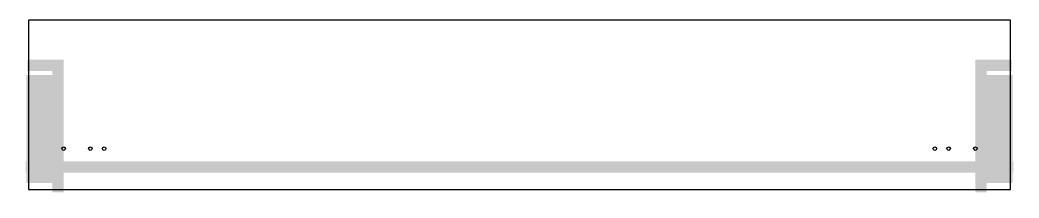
# Model space of a CAD drawing. Extents: x -0.2 to 21.9, y -0.2 to 3.8.
import ezdxf

# ---------------------------------------------------------------- set-up
doc = ezdxf.new("R2010")
doc.units = 0
for name, color, linetype in [('DrawerPilot', 6, 'CONTINUOUS'), ('PanelRout', 1, 'CONTINUOUS'), ('RabbetDrawer', 6, 'CONTINUOUS'), ('RabbetDrawerB', 6, 'CONTINUOUS'), ('RoutBack', 6, 'CONTINUOUS')]:
    doc.layers.add(name, color=color, linetype=linetype)

msp = doc.modelspace()

# ---------------------------------------------------------------- linework, layer by layer
at = {"layer": 'DrawerPilot'}
for centre in [(0.78, 0.905), (1.37, 0.905), (1.678, 0.905), (20.072, 0.905), (20.38, 0.905), (20.97, 0.905)]:
    msp.add_circle(centre, 0.03937, dxfattribs=at)
at = {"layer": 'PanelRout'}
msp.add_lwpolyline([(0, 3.75), (0, 0), (21.75, 0), (21.75, 3.75)], close=True, dxfattribs=at)
at = {"layer": 'RabbetDrawer', "const_width": 0.25}
for points in [[(-0.025, 2.75), (0.65625, 2.75), (0.65625, -0.0625)], [(21.775, 2.75), (21.09375, 2.75), (21.09375, -0.0625)]]:
    msp.add_lwpolyline(points, dxfattribs=at)
at = {"layer": 'RabbetDrawerB', "const_width": 0.625}
for points in [[(0.26925, 2.5338), (0.26925, 0.14147)], [(21.48075, 2.5338), (21.48075, 0.14147)]]:
    msp.add_lwpolyline(points, dxfattribs=at)
at = {"layer": 'RoutBack', "const_width": 0.25}
msp.add_lwpolyline([(-0.0625, 0.5), (21.8125, 0.5)], dxfattribs=at)

doc.saveas('drawing.dxf')
